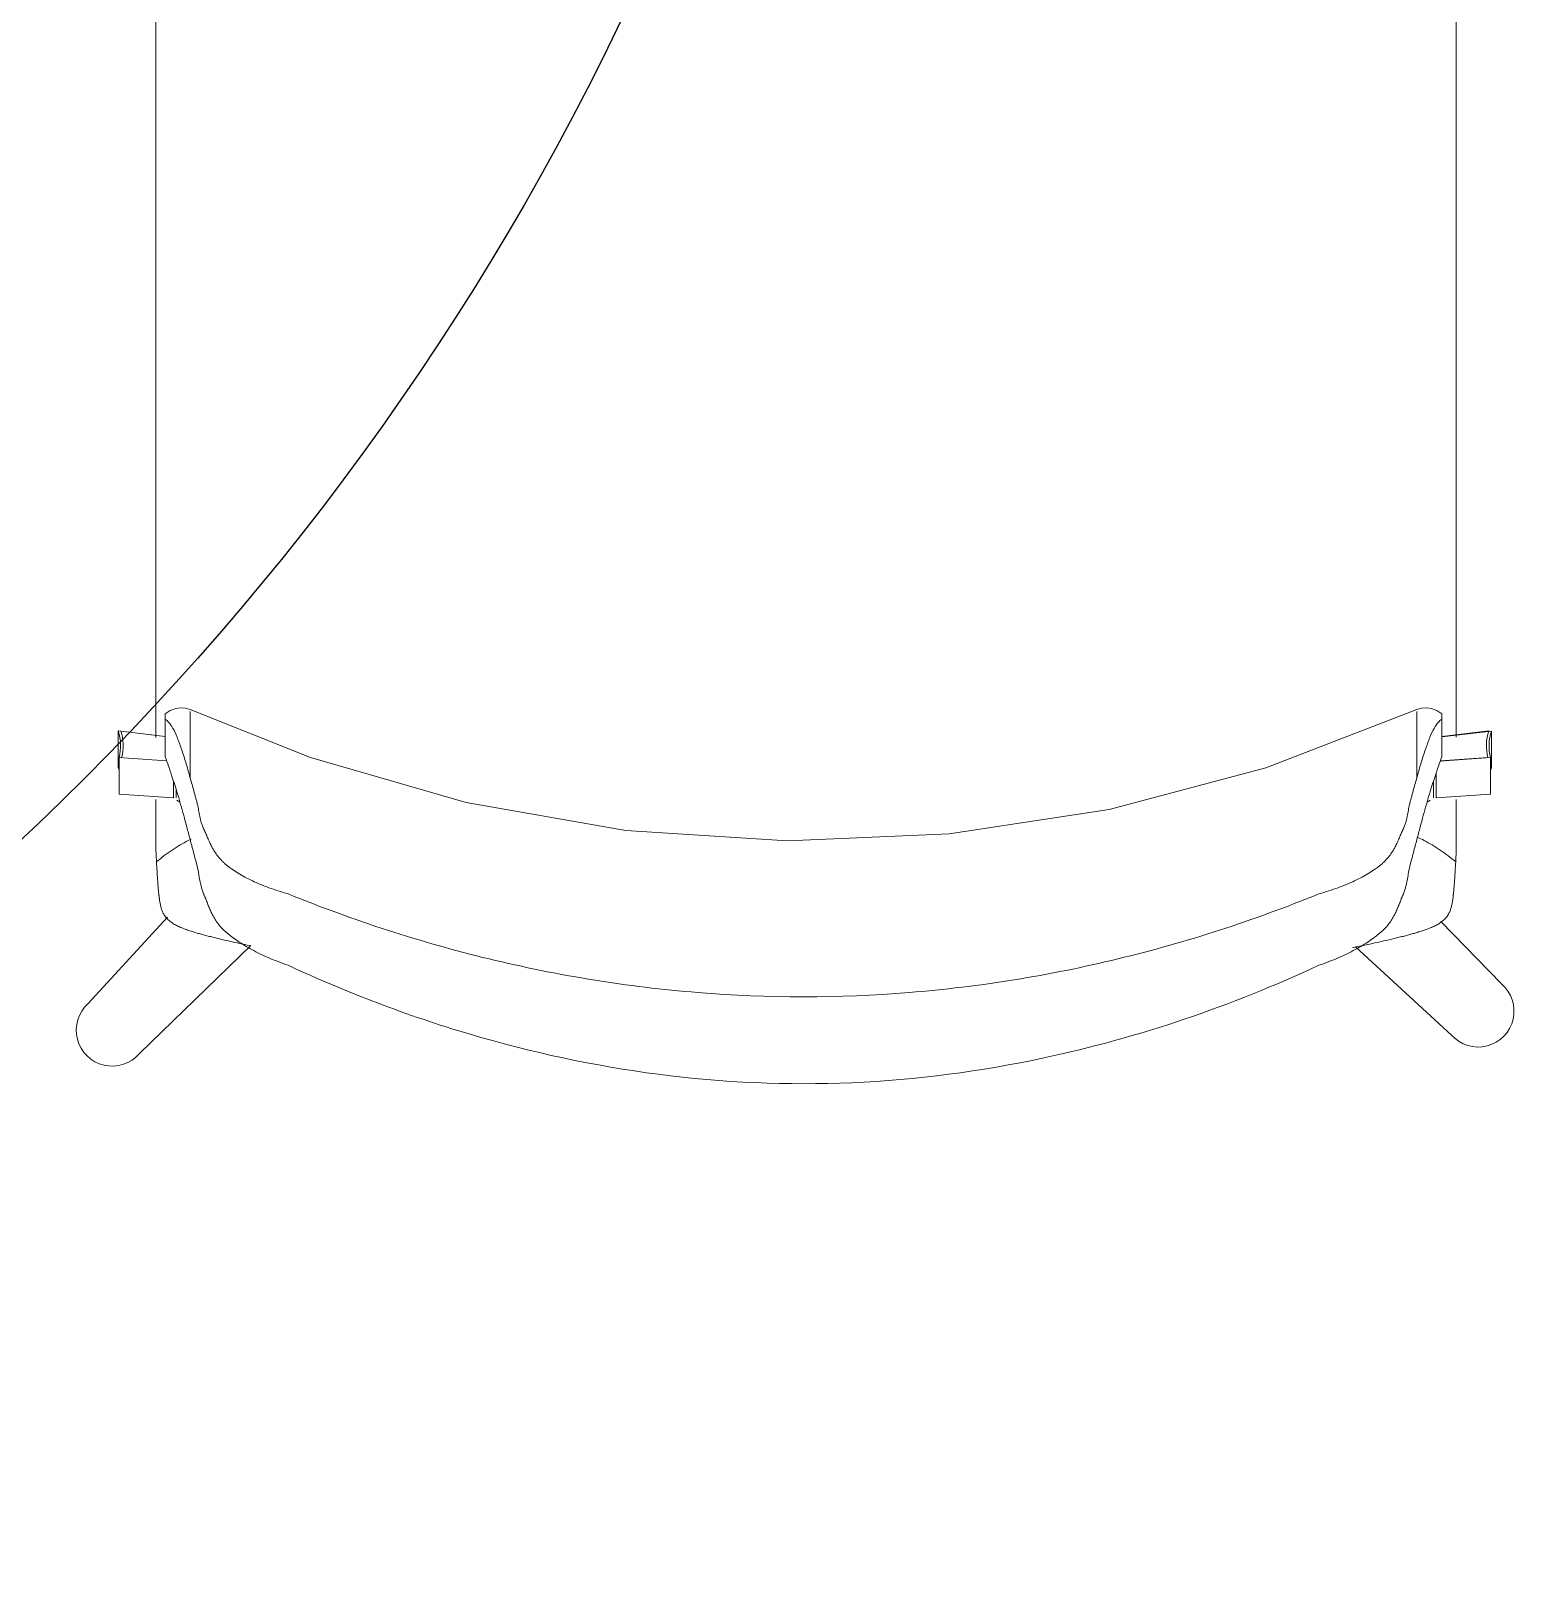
# Model space of a CAD drawing. Header units: millimetres. Extents: x 155920 to 295199, y -4084 to 97293.
# Drawn here: x 183635 to 184177, y 16335 to 16901 of the extents above; entities that cross this region are included whole.
import ezdxf

# ---------------------------------------------------------------- set-up
doc = ezdxf.new("R2010")
doc.units = ezdxf.units.MM
doc.header["$MEASUREMENT"] = 0
doc.layers.add('I-FURN', color=8, linetype='CONTINUOUS', lineweight=9)
doc.layers.add('Social Distancing', color=7, linetype='CONTINUOUS')

msp = doc.modelspace()

# ---------------------------------------------------------------- linework, layer by layer
at = {"layer": 'I-FURN'}
for p, q in [((183686.2, 16652.55), (183684.42, 16651.33)), ((183688.33, 16653.32), (183686.2, 16652.55)), ((183689.83, 16653.52), (183688.33, 16653.32)), ((183691.72, 16653.41), (183689.83, 16653.52)), ((183693.54, 16652.91), (183691.72, 16653.41)), ((183737.47, 16635.41), (183693.54, 16652.91)), ((184141.3, 16652.91), (184086.16, 16631.63)), ((184141.3, 16652.91), (184143.12, 16653.41)), ((184143.12, 16653.41), (184145.01, 16653.52)), ((184145.01, 16653.52), (184146.5, 16653.32)), ((184146.5, 16653.32), (184148.64, 16652.55)), ((184148.64, 16652.55), (184150.42, 16651.33)), ((183684.42, 16643.03), (183667.25, 16645.09)), ((183667.25, 16645.09), (183667.25, 16631.76)), ((183684.42, 16643.12), (183668.2, 16645.07)), ((183684.42, 16635.63), (183684.42, 16649.26)), ((184150.42, 16635.63), (184150.42, 16649.26)), ((184167.59, 16645.09), (184150.42, 16643.03)), ((184168.54, 16645.07), (184150.42, 16642.89)), ((184168.54, 16631.73), (184168.54, 16645.07)), ((183667.57, 16635.38), (183684.93, 16634.19)), ((183667.57, 16622.04), (183667.57, 16635.38)), ((183794.26, 16618.98), (183737.47, 16635.41)), ((184149.87, 16634.09), (184168.22, 16635.35)), ((184149.91, 16634.19), (184167.27, 16635.38)), ((184168.22, 16635.35), (184168.22, 16622.01)), ((184086.16, 16631.63), (184029.04, 16616.44)), ((184148.31, 16620.65), (184148.31, 16629.49)), ((183687.48, 16620.68), (183667.57, 16622.04)), ((183687.48, 16626.58), (183687.48, 16620.68)), ((183688.43, 16623.67), (183688.43, 16620.65)), ((184147.36, 16620.68), (184147.36, 16626.58)), ((184168.22, 16622.01), (184148.31, 16620.65)), ((183852.51, 16608.79), (183794.26, 16618.98)), ((184029.04, 16616.44), (183970.6, 16607.52)), ((183911.52, 16604.95), (183852.51, 16608.79)), ((183970.6, 16607.52), (183911.52, 16604.95)), ((183685.26, 16577.09), (183656.27, 16545.55)), ((184172.18, 16552.75), (184150.06, 16575.53)), ((183674.99, 16527.34), (183715.65, 16566.78)), ((184118.86, 16566.27), (184153.97, 16534.03))]:
    msp.add_line(p, q, dxfattribs=at)
for centre, start, end in [((184163.7, 16542.79), 221.9896, 49.6059), ((183665.03, 16535.82), 131.9662, 319.5824)]:
    msp.add_arc(centre, 13.09, start, end, dxfattribs=at)
for centre, start_param, end_param in [((183650.75, 16639.7), 6.026179, 6.605675), ((183651.7, 16639.67), 6.026179, 6.605675), ((184184.09, 16639.7), 2.819103, 3.398599), ((184185.04, 16639.67), 2.819103, 3.398599), ((183650.75, 16626.37), 0.238848, 0.322489), ((184185.04, 16626.34), 2.819103, 2.902745)]:
    msp.add_ellipse(centre, major_axis=(17.39, 0), ratio=0.978487, start_param=start_param, end_param=end_param, dxfattribs=at)
for points, knots in [([(183681.04, 16642.74), (183681.04, 16643.44), (183681.04, 16646.69), (183681.04, 16652.55), (183681.04, 16660.35), (183681.04, 16668.08), (183681.04, 16678.19), (183681.04, 16690.55), (183681.04, 16702.79), (183681.04, 16712.69), (183681.04, 16720.27), (183681.04, 16727.89), (183681.04, 16737.93), (183681.04, 16750.38), (183681.04, 16765.26), (183681.04, 16780.4), (183681.04, 16795.57), (183681.04, 16810.53), (183681.04, 16823.04), (183681.04, 16833.12), (183681.04, 16840.76), (183681.04, 16848.39), (183681.04, 16858.43), (183681.04, 16870.88), (183681.04, 16883.37), (183681.04, 16893.44), (183681.04, 16901.07), (183681.04, 16908.68), (183681.04, 16913.84), (183681.04, 16916.49), (183681.04, 16916.65)], [-0.8977274, -0.8977274, -0.8977274, -0.8977274, -0.8928571, -0.875, -0.8571429, -0.8392857, -0.8214286, -0.7857143, -0.75, -0.7321429, -0.7142857, -0.6964286, -0.6785714, -0.6428571, -0.6071429, -0.5714286, -0.5357143, -0.5, -0.4642857, -0.4464286, -0.4285714, -0.4107143, -0.3928571, -0.3571429, -0.3214286, -0.3035714, -0.2857143, -0.2678571, -0.25, -0.2488464, -0.2488464, -0.2488464, -0.2488464]), ([(184155.7, 16916.7), (184155.7, 16916.59), (184155.7, 16911.47), (184155.7, 16901.21), (184155.7, 16885.86), (184155.7, 16870.75), (184155.7, 16858.17), (184155.7, 16848.07), (184155.7, 16840.43), (184155.7, 16832.8), (184155.7, 16822.78), (184155.7, 16810.41), (184155.7, 16798.07), (184155.7, 16788.11), (184155.7, 16780.54), (184155.7, 16772.96), (184155.7, 16762.97), (184155.7, 16750.54), (184155.7, 16738.06), (184155.7, 16727.97), (184155.7, 16720.29), (184155.7, 16712.63), (184155.7, 16702.56), (184155.7, 16690.06), (184155.7, 16675), (184155.7, 16659.57), (184155.7, 16648.82), (184155.7, 16643.25), (184155.7, 16642.79)], [-0.7507659, -0.7507659, -0.7507659, -0.7507659, -0.75, -0.7142857, -0.6785714, -0.6428571, -0.6071429, -0.5892857, -0.5714286, -0.5535714, -0.5357143, -0.5, -0.4642857, -0.4464286, -0.4285714, -0.4107143, -0.3928571, -0.3571429, -0.3214286, -0.3035714, -0.2857143, -0.2678571, -0.25, -0.2142857, -0.1785714, -0.1428571, -0.1071429, -0.103964, -0.103964, -0.103964, -0.103964]), ([(183684.42, 16649.62), (183684.42, 16650), (183684.42, 16650.78), (183684.42, 16651.41), (183684.42, 16651.31), (183684.42, 16650.64), (183684.42, 16649.82), (183684.42, 16649.26)], [0.4171888, 0.4171888, 0.4171888, 0.4171888, 0.5, 0.625, 0.75, 0.875, 1, 1, 1, 1]), ([(183693.54, 16627.96), (183693.54, 16630.96), (183693.54, 16636.33), (183693.54, 16642.72), (183693.54, 16647.47), (183693.54, 16650.12), (183693.54, 16651.55), (183693.54, 16652.04), (183693.54, 16652.24)], [0, 0, 0, 0, 0.1111111, 0.2222222, 0.3333333, 0.4444444, 0.5, 0.5555556, 0.5555556, 0.5555556, 0.5555556]), ([(184141.3, 16652.24), (184141.3, 16651.99), (184141.3, 16651.34), (184141.3, 16649.35), (184141.3, 16645.45), (184141.3, 16638.24), (184141.3, 16631.71), (184141.3, 16627.96)], [0.4444444, 0.4444444, 0.4444444, 0.4444444, 0.5138889, 0.5833333, 0.7222222, 0.8611111, 1, 1, 1, 1]), ([(184150.42, 16649.26), (184150.42, 16649.82), (184150.42, 16650.64), (184150.42, 16651.3), (184150.42, 16651.41), (184150.42, 16650.79), (184150.42, 16650.01), (184150.42, 16649.63)], [0, 0, 0, 0, 0.125, 0.25, 0.375, 0.5, 0.5837817, 0.5837817, 0.5837817, 0.5837817]), ([(183729.28, 16559.53), (183726.76, 16560.42), (183722.03, 16562.26), (183716.92, 16564.74), (183713.31, 16566.8), (183710.84, 16568.38), (183708.97, 16569.72), (183707.76, 16570.67), (183707.1, 16571.22), (183706.62, 16571.63), (183706.16, 16572.05), (183705.57, 16572.6), (183704.62, 16573.58), (183703.46, 16575.01), (183702.33, 16576.73), (183701.41, 16578.45), (183700.65, 16580.14), (183699.98, 16581.79), (183699.47, 16583.13), (183699.1, 16584.03), (183698.89, 16584.54), (183698.73, 16584.92), (183698.57, 16585.3), (183698.37, 16585.79), (183698.06, 16586.64), (183697.69, 16587.81), (183697.35, 16589.16), (183697, 16590.91), (183696.72, 16592.6), (183696.41, 16594.29), (183696.12, 16595.57), (183695.78, 16596.86), (183695.35, 16598.56), (183694.57, 16601.5), (183693.49, 16605.54), (183692.31, 16610.03), (183691.16, 16614.27), (183690.04, 16618.35), (183688.95, 16622.12), (183687.89, 16625.53), (183687.2, 16627.55), (183686.86, 16628.49)], [0, 0, 0, 0, 0.035714, 0.071429, 0.089286, 0.107143, 0.125, 0.133929, 0.138393, 0.142857, 0.147321, 0.151786, 0.160714, 0.178571, 0.196429, 0.214286, 0.232143, 0.25, 0.267857, 0.276786, 0.28125, 0.285714, 0.290179, 0.294643, 0.303571, 0.321429, 0.339286, 0.357143, 0.392857, 0.410714, 0.428571, 0.446429, 0.464286, 0.5, 0.571429, 0.642857, 0.714286, 0.785714, 0.857143, 0.928571, 1, 1, 1, 1]), ([(183693.54, 16627.96), (183693.98, 16626.39), (183694.65, 16624.03), (183695.4, 16621.24), (183695.83, 16619.65), (183696.15, 16618.44), (183696.43, 16617.28), (183696.7, 16615.79), (183696.93, 16614.35), (183697.24, 16612.86), (183697.55, 16611.69), (183697.9, 16610.66), (183698.22, 16609.89), (183698.42, 16609.44), (183698.58, 16609.09), (183698.75, 16608.74), (183698.96, 16608.26), (183699.34, 16607.4), (183699.89, 16606.1), (183700.61, 16604.47), (183701.43, 16602.78), (183702.41, 16601.07), (183703.59, 16599.36), (183704.78, 16597.97), (183705.75, 16597.03), (183706.34, 16596.51), (183706.81, 16596.12), (183707.29, 16595.74), (183707.96, 16595.23), (183709.17, 16594.36), (183711.04, 16593.14), (183713.5, 16591.73), (183717.09, 16589.92), (183722.14, 16587.81), (183726.8, 16586.31), (183729.28, 16585.6)], [0, 0, 0, 0, 0.125, 0.1875, 0.21875, 0.25, 0.28125, 0.3125, 0.375, 0.40625, 0.4375, 0.46875, 0.484375, 0.492188, 0.5, 0.507812, 0.515625, 0.53125, 0.5625, 0.59375, 0.625, 0.65625, 0.6875, 0.71875, 0.734375, 0.742188, 0.75, 0.757812, 0.765625, 0.78125, 0.8125, 0.84375, 0.875, 0.9375, 1, 1, 1, 1]), ([(184147.98, 16628.49), (184147.3, 16626.6), (184146.25, 16623.38), (184144.8, 16618.35), (184143.68, 16614.27), (184142.53, 16610.03), (184141.35, 16605.54), (184140.26, 16601.49), (184139.39, 16598.14), (184138.82, 16596), (184138.43, 16594.29), (184138.12, 16592.6), (184137.84, 16590.91), (184137.49, 16589.16), (184137.15, 16587.81), (184136.78, 16586.64), (184136.47, 16585.79), (184136.27, 16585.3), (184136.11, 16584.92), (184135.95, 16584.54), (184135.74, 16584.03), (184135.37, 16583.13), (184134.86, 16581.79), (184134.19, 16580.14), (184133.43, 16578.45), (184132.51, 16576.73), (184131.38, 16575.01), (184130.22, 16573.58), (184129.27, 16572.6), (184128.68, 16572.05), (184128.22, 16571.63), (184127.74, 16571.22), (184127.08, 16570.67), (184125.87, 16569.72), (184124, 16568.38), (184121.53, 16566.8), (184117.91, 16564.74), (184112.81, 16562.26), (184108.08, 16560.42), (184105.56, 16559.53)], [0, 0, 0, 0, 0.142857, 0.214286, 0.285714, 0.357143, 0.428571, 0.5, 0.535714, 0.571429, 0.589286, 0.607143, 0.642857, 0.660714, 0.678571, 0.696429, 0.705357, 0.709821, 0.714286, 0.71875, 0.723214, 0.732143, 0.75, 0.767857, 0.785714, 0.803571, 0.821429, 0.839286, 0.848214, 0.852679, 0.857143, 0.861607, 0.866071, 0.875, 0.892857, 0.910714, 0.928571, 0.964286, 1, 1, 1, 1]), ([(184105.56, 16585.6), (184108.04, 16586.31), (184112.7, 16587.81), (184117.75, 16589.92), (184121.34, 16591.73), (184123.8, 16593.14), (184125.67, 16594.36), (184126.88, 16595.23), (184127.55, 16595.74), (184128.03, 16596.12), (184128.5, 16596.51), (184129.09, 16597.03), (184130.06, 16597.97), (184131.25, 16599.36), (184132.43, 16601.07), (184133.41, 16602.78), (184134.23, 16604.47), (184134.95, 16606.1), (184135.5, 16607.4), (184135.88, 16608.26), (184136.09, 16608.74), (184136.26, 16609.09), (184136.42, 16609.44), (184136.62, 16609.89), (184136.93, 16610.66), (184137.29, 16611.69), (184137.6, 16612.86), (184137.91, 16614.35), (184138.14, 16615.79), (184138.41, 16617.28), (184138.69, 16618.44), (184139.01, 16619.65), (184139.44, 16621.24), (184140.19, 16624.03), (184140.85, 16626.39), (184141.3, 16627.96)], [0, 0, 0, 0, 0.0625, 0.125, 0.15625, 0.1875, 0.21875, 0.234375, 0.242188, 0.25, 0.257812, 0.265625, 0.28125, 0.3125, 0.34375, 0.375, 0.40625, 0.4375, 0.46875, 0.484375, 0.492188, 0.5, 0.507812, 0.515625, 0.53125, 0.5625, 0.59375, 0.625, 0.6875, 0.71875, 0.75, 0.78125, 0.8125, 0.875, 1, 1, 1, 1]), ([(183693.9, 16605.64), (183693.54, 16605.46), (183691.19, 16604.29), (183686.93, 16601.74), (183683.12, 16598.89), (183681.25, 16597.3)], [0.93933321, 0.93933321, 0.93933321, 0.93933321, 0.94444444, 0.97222222, 1, 1, 1, 1]), ([(184155.5, 16597.3), (184153.62, 16598.89), (184149.81, 16601.74), (184145.11, 16604.55), (184142.31, 16605.91), (184141.49, 16606.28)], [0, 0, 0, 0, 0.02777778, 0.05555556, 0.06696683, 0.06696683, 0.06696683, 0.06696683]), ([(183715.28, 16566.71), (183712.94, 16567.21), (183709.19, 16568.02), (183704.76, 16569.05), (183702.29, 16569.65), (183700.46, 16570.11), (183698.78, 16570.54), (183697.23, 16570.97), (183695.64, 16571.42), (183693.91, 16571.96), (183692.13, 16572.56), (183690.44, 16573.2), (183689.13, 16573.78), (183688.15, 16574.29), (183687.45, 16574.68), (183686.78, 16575.11), (183685.9, 16575.77), (183684.94, 16576.68), (183684.03, 16577.86), (183683.4, 16579.08), (183682.98, 16580.3), (183682.64, 16581.65), (183682.43, 16582.85), (183682.3, 16583.73), (183682.23, 16584.25), (183682.18, 16584.64), (183682.13, 16585.03), (183682.07, 16585.55), (183681.98, 16586.43), (183681.87, 16587.67), (183681.77, 16588.89), (183681.7, 16589.9), (183681.64, 16590.69), (183681.59, 16591.52), (183681.52, 16592.62), (183681.4, 16594.56), (183681.3, 16596.22), (183681.25, 16597.3)], [0, 0, 0, 0, 0.125, 0.1875, 0.21875, 0.25, 0.28125, 0.3125, 0.34375, 0.375, 0.40625, 0.4375, 0.46875, 0.484375, 0.5, 0.515625, 0.53125, 0.5625, 0.59375, 0.625, 0.65625, 0.6875, 0.71875, 0.734375, 0.742188, 0.75, 0.757812, 0.765625, 0.78125, 0.8125, 0.84375, 0.859375, 0.875, 0.890625, 0.90625, 0.9375, 1, 1, 1, 1]), ([(184155.5, 16597.3), (184155.44, 16596.22), (184155.34, 16594.56), (184155.23, 16592.62), (184155.16, 16591.52), (184155.1, 16590.69), (184155.05, 16589.9), (184154.97, 16588.89), (184154.87, 16587.67), (184154.76, 16586.43), (184154.67, 16585.55), (184154.61, 16585.03), (184154.56, 16584.64), (184154.52, 16584.25), (184154.45, 16583.73), (184154.32, 16582.85), (184154.1, 16581.65), (184153.77, 16580.3), (184153.34, 16579.08), (184152.71, 16577.86), (184151.81, 16576.68), (184150.84, 16575.77), (184149.96, 16575.11), (184149.29, 16574.68), (184148.6, 16574.29), (184147.61, 16573.78), (184146.3, 16573.2), (184144.62, 16572.56), (184142.83, 16571.96), (184141.1, 16571.42), (184139.51, 16570.97), (184137.96, 16570.54), (184136.29, 16570.11), (184134.45, 16569.65), (184131.98, 16569.05), (184127.55, 16568.02), (184123.8, 16567.21), (184121.46, 16566.71)], [0, 0, 0, 0, 0.0625, 0.09375, 0.109375, 0.125, 0.140625, 0.15625, 0.1875, 0.21875, 0.234375, 0.242188, 0.25, 0.257812, 0.265625, 0.28125, 0.3125, 0.34375, 0.375, 0.40625, 0.4375, 0.46875, 0.484375, 0.5, 0.515625, 0.53125, 0.5625, 0.59375, 0.625, 0.65625, 0.6875, 0.71875, 0.75, 0.78125, 0.8125, 0.875, 1, 1, 1, 1]), ([(183729.28, 16585.6), (183741.22, 16580.74), (183765.39, 16571.92), (183814.97, 16557.87), (183878.68, 16547.52), (183956.17, 16547.52), (184019.88, 16557.88), (184069.46, 16571.92), (184093.62, 16580.74), (184105.56, 16585.6)], [-1, -1, -1, -1, -0.9, -0.8, -0.6, -0.4, -0.2, -0.1, 0, 0, 0, 0]), ([(184105.56, 16559.53), (184089.49, 16552.05), (184056.65, 16538.89), (183999.73, 16523.11), (183935.2, 16514.61), (183864.24, 16517.76), (183806.44, 16530.25), (183761.72, 16545.39), (183739.99, 16554.55), (183729.28, 16559.53)], [-1, -1, -1, -1, -0.863636, -0.727273, -0.545455, -0.363636, -0.181818, -0.090909, 0, 0, 0, 0])]:
    msp.add_open_spline(points, degree=3, knots=knots, dxfattribs=at)
for points in [[(183684.42, 16649.26), (183684.85, 16649.08), (183685.76, 16648.36), (183687.26, 16646.23), (183688.74, 16642.97), (183690.26, 16638.76), (183691.91, 16633.8), (183693, 16629.99), (183693.54, 16627.96)], [(184141.3, 16627.96), (184141.84, 16629.99), (184142.93, 16633.8), (184144.58, 16638.76), (184146.1, 16642.97), (184147.58, 16646.23), (184149.08, 16648.36), (184149.99, 16649.08), (184150.42, 16649.26)], [(183686.86, 16628.49), (183686.45, 16629.8), (183685.62, 16632.29), (183684.81, 16634.54), (183684.42, 16635.63)], [(184150.42, 16635.63), (184150.03, 16634.54), (184149.22, 16632.29), (184148.39, 16629.8), (184147.98, 16628.49)], [(183681.04, 16601.15), (183681.04, 16607.29), (183681.04, 16613.61), (183681.04, 16620.12)], [(183688.6, 16619.88), (183688.97, 16619.62), (183689.35, 16619.35), (183689.76, 16619.09)], [(184145.08, 16619.09), (184145.48, 16619.35), (184145.88, 16619.62), (184146.24, 16619.88)], [(184155.7, 16620.06), (184155.7, 16613.56), (184155.7, 16607.26), (184155.7, 16601.15)], [(183681.25, 16597.3), (183681.21, 16597.94), (183681.14, 16599.22), (183681.07, 16600.51), (183681.04, 16601.15)], [(184155.7, 16601.15), (184155.67, 16600.51), (184155.6, 16599.22), (184155.53, 16597.94), (184155.5, 16597.3)], [(184117.8, 16566.02), (184119.02, 16566.25), (184120.24, 16566.48), (184121.46, 16566.71)], [(184121.46, 16566.71), (184120.26, 16566.48), (184119.06, 16566.26), (184117.86, 16566.03)]]:
    msp.add_open_spline(points, degree=3, dxfattribs=at)
at = {"layer": 'Social Distancing'}
msp.add_circle((182948.07, 17335.11), 1000, dxfattribs=at)

doc.saveas('drawing.dxf')
